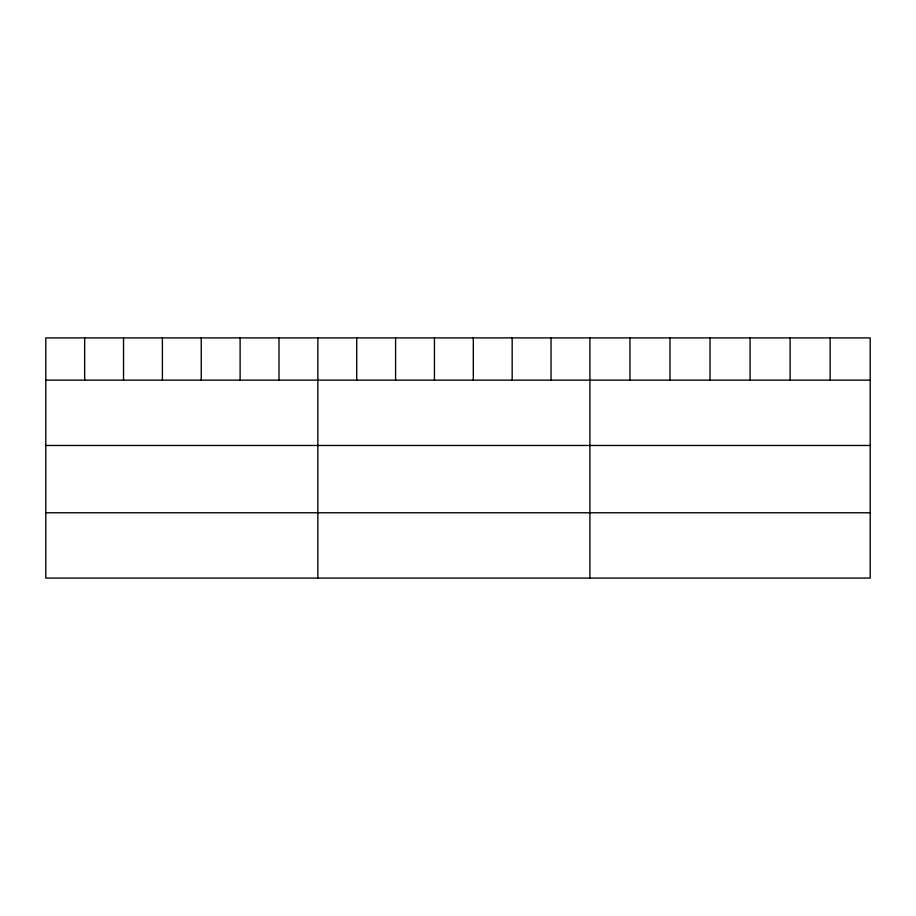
<?xml version="1.0" encoding="UTF-8"?>
<svg xmlns="http://www.w3.org/2000/svg" width="916" height="916" viewBox="0 0 916 916"><rect width="100%" height="100%" fill="white"/><g stroke="black" fill="none" stroke-linecap="round" stroke-linejoin="round"><path stroke-width="1.37" d="M870.2 380.14L870.2 578.088L45.8 578.088L45.8 337.912L870.2 337.912L870.2 380.14L45.8 380.14M45.8 445.462L870.2 445.462M45.8 512.765L870.2 512.765M830.159 337.912L830.159 380.14M790.119 337.912L790.119 380.14M750.078 337.912L750.078 380.14M710.026 337.912L710.026 380.14M669.985 337.912L669.985 380.14M629.945 337.912L629.945 380.14M589.904 337.912L589.904 578.088M551.043 337.912L551.043 380.14M512.17 337.912L512.17 380.14M473.309 337.912L473.309 380.14M434.447 337.912L434.447 380.14M395.586 337.912L395.586 380.14M356.713 337.912L356.713 380.14M317.852 337.912L317.852 578.088M278.991 337.912L278.991 380.14M240.118 337.912L240.118 380.14M201.257 337.912L201.257 380.14M162.395 337.912L162.395 380.14M123.534 337.912L123.534 380.14M84.661 337.912L84.661 380.14"/></g></svg>
